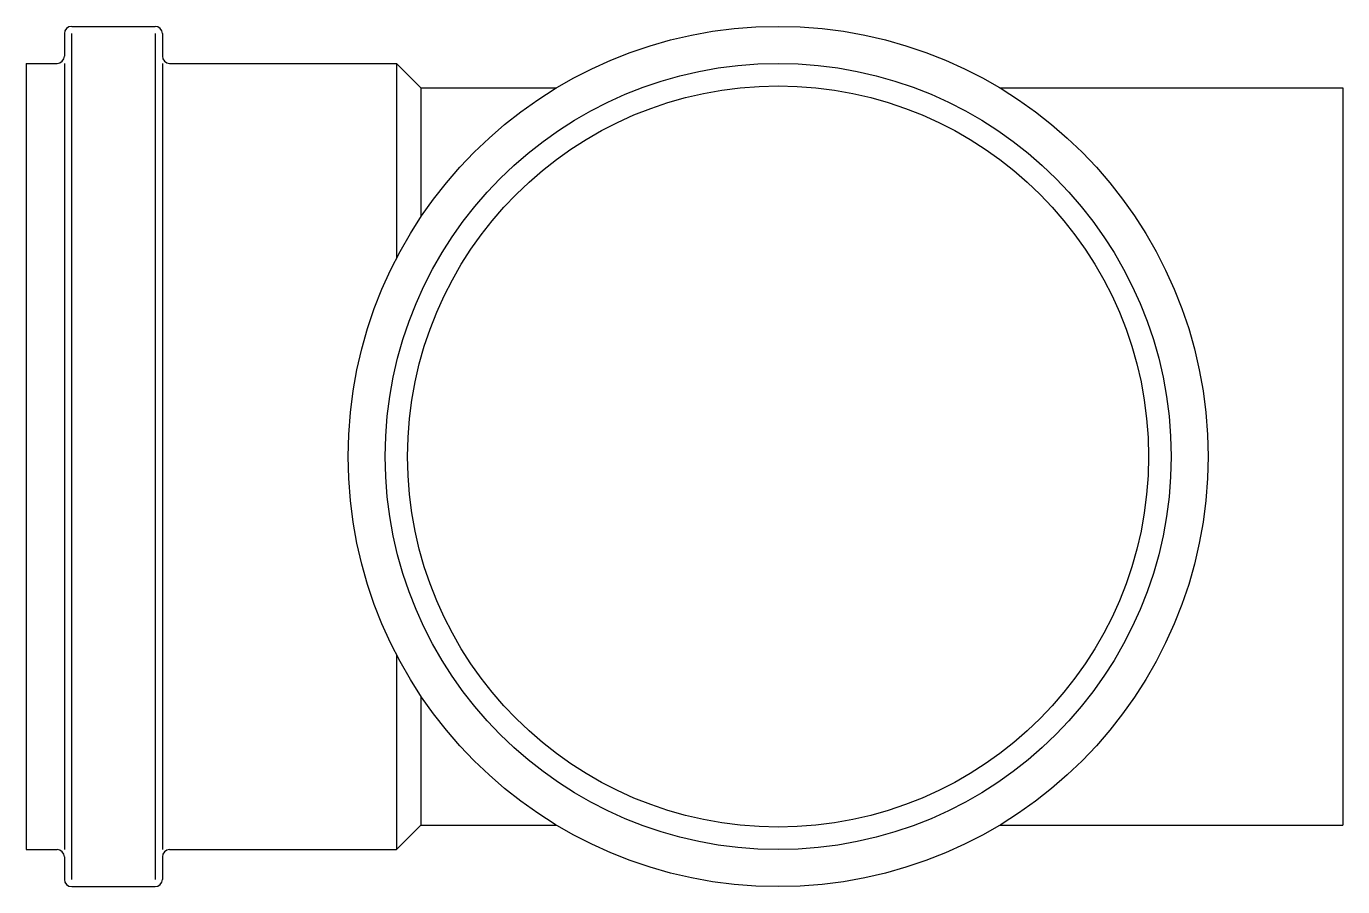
# Model space of a CAD drawing. Header units: millimetres. Extents: x -0.104 to 0.078, y -0.059 to 0.059.
import ezdxf

# ---------------------------------------------------------------- set-up
doc = ezdxf.new("R2010")
doc.units = ezdxf.units.MM

msp = doc.modelspace()

# ---------------------------------------------------------------- linework, layer by layer
for p, q in [((-0.09835, 0.05825), (-0.09835, 0.05515)), ((-0.09735, 0.05925), (-0.08585, 0.05925)), ((-0.09735, -0.05825), (-0.09735, 0.05825)), ((-0.08585, 0.05825), (-0.08585, -0.05825)), ((-0.08485, 0.05825), (-0.08485, 0.05515)), ((-0.1036, 0.05415), (-0.1036, -0.05415)), ((-0.1036, 0.05415), (-0.09935, 0.05415)), ((-0.09835, 0.05415), (-0.09835, -0.05415)), ((-0.08485, 0.05415), (-0.08485, -0.05415)), ((-0.08385, 0.05415), (-0.05257, 0.05415)), ((-0.05257, 0.05415), (-0.05257, 0.02734)), ((-0.05257, 0.05415), (-0.04922, 0.0508)), ((-0.04922, 0.0508), (-0.04922, 0.03299)), ((-0.04922, 0.0508), (-0.03049, 0.0508)), ((0.03049, 0.0508), (0.0778, 0.0508)), ((0.0778, 0.0508), (0.0778, -0.0508)), ((-0.05257, -0.02734), (-0.05257, -0.05415)), ((-0.04922, -0.03299), (-0.04922, -0.0508)), ((-0.05257, -0.05415), (-0.04922, -0.0508)), ((-0.04922, -0.0508), (-0.03049, -0.0508)), ((0.03049, -0.0508), (0.0778, -0.0508)), ((-0.1036, -0.05415), (-0.09935, -0.05415)), ((-0.08385, -0.05415), (-0.05257, -0.05415)), ((-0.09835, -0.05515), (-0.09835, -0.05825)), ((-0.08485, -0.05515), (-0.08485, -0.05825)), ((-0.09735, -0.05925), (-0.08585, -0.05925))]:
    msp.add_line(p, q)
for radius in [0.05925, 0.05415, 0.05105]:
    msp.add_circle((0, 0), radius)
for centre, start, end in [((-0.09735, 0.05825), 90, 180), ((-0.08585, 0.05825), 0, 90), ((-0.09935, 0.05515), 270, 0), ((-0.08385, 0.05515), 180, 270), ((-0.09935, -0.05515), 0, 90), ((-0.08385, -0.05515), 90, 180), ((-0.09735, -0.05825), 180, 270), ((-0.08585, -0.05825), 270, 0)]:
    msp.add_arc(centre, 0.001, start, end)

doc.saveas('drawing.dxf')
